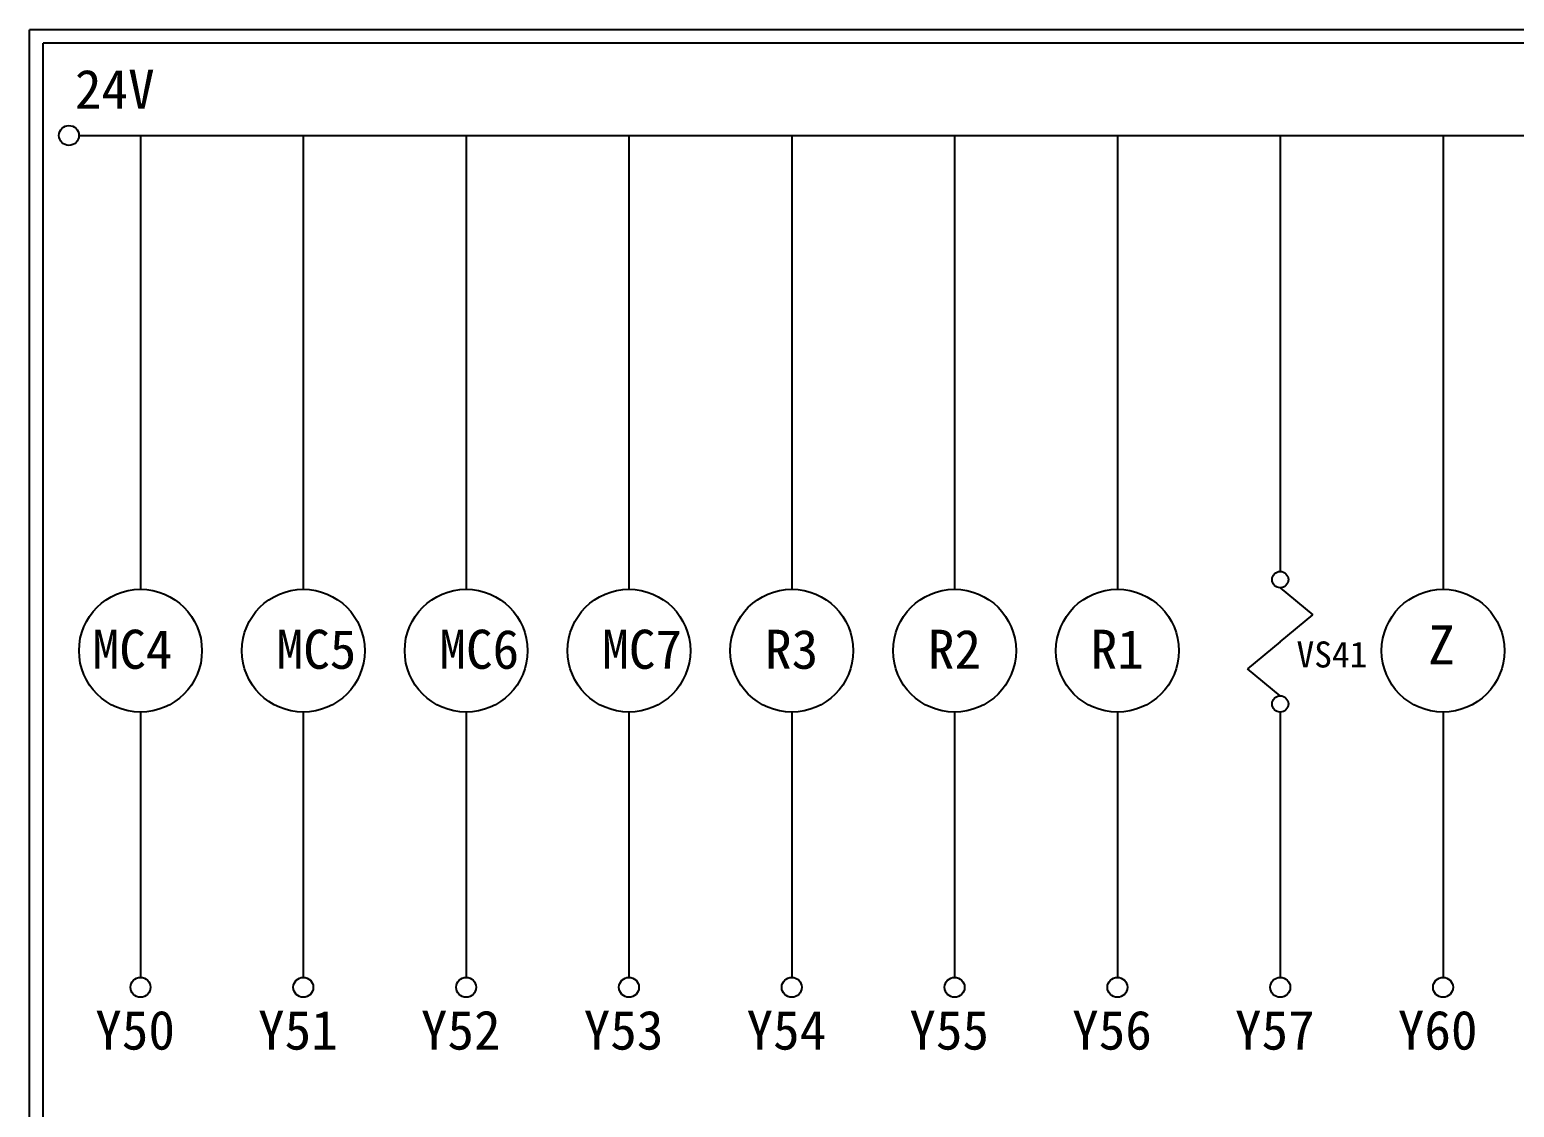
# Model space of a CAD drawing. Extents: x 926 to 1213, y 3 to 207.
# Drawn here: x 925.7 to 1062.5, y 107.6 to 207 of the extents above; entities that cross this region are included whole.
import ezdxf

# ---------------------------------------------------------------- set-up
doc = ezdxf.new("R2010")
doc.units = 0
doc.layers.add('圖框層', color=7, linetype='CONTINUOUS')
doc.layers.add('標尺寸層', color=3, linetype='CONTINUOUS')
doc.styles.add('STSL', font='KAIU.TTF')

msp = doc.modelspace()

# ---------------------------------------------------------------- linework, layer by layer
at = {"layer": '圖框層', "color": 7}
for p, q in [((1212.74, 206.97), (925.74, 206.97)), ((925.74, 3), (925.74, 206.97)), ((1211.49, 205.72), (926.99, 205.72)), ((926.99, 4.25), (926.99, 205.72))]:
    msp.add_line(p, q, dxfattribs=at)
at = {"layer": '標尺寸層', "color": 7}
for p, q in [((930.28, 197.22), (1207.88, 197.22)), ((935.95, 197.22), (935.95, 155.39)), ((950.95, 197.22), (950.95, 155.39)), ((965.95, 197.22), (965.95, 155.39)), ((980.95, 197.22), (980.95, 155.39)), ((995.95, 197.22), (995.95, 155.39)), ((1010.95, 197.22), (1010.95, 155.39)), ((1025.95, 197.22), (1025.95, 155.39)), ((1040.95, 197.22), (1040.95, 157.03)), ((1055.95, 197.22), (1055.95, 155.39)), ((1040.95, 155.53), (1043.96, 153.04)), ((1040.95, 150.55), (1043.96, 153.04)), ((1040.95, 150.55), (1037.95, 148.06)), ((1040.95, 145.57), (1037.95, 148.06)), ((935.95, 144.07), (935.95, 119.62)), ((950.95, 144.07), (950.95, 119.62)), ((965.95, 144.07), (965.95, 119.62)), ((980.95, 144.07), (980.95, 119.62)), ((995.95, 144.07), (995.95, 119.62)), ((1010.95, 144.07), (1010.95, 119.62)), ((1025.95, 144.07), (1025.95, 119.62)), ((1040.95, 144.07), (1040.95, 119.62)), ((1055.95, 144.07), (1055.95, 119.62))]:
    msp.add_line(p, q, dxfattribs=at)
for centre, radius in [((929.36, 197.22), 0.92), ((1040.95, 156.28), 0.751), ((935.95, 149.73), 5.66), ((950.95, 149.73), 5.66), ((965.95, 149.73), 5.66), ((980.95, 149.73), 5.66), ((995.95, 149.73), 5.66), ((1010.95, 149.73), 5.66), ((1025.95, 149.73), 5.66), ((1055.95, 149.73), 5.66), ((1040.95, 144.82), 0.751), ((935.95, 118.7), 0.92), ((950.95, 118.7), 0.92), ((965.95, 118.7), 0.92), ((980.95, 118.7), 0.92), ((995.95, 118.7), 0.92), ((1010.95, 118.7), 0.92), ((1025.95, 118.7), 0.92), ((1040.95, 118.7), 0.92), ((1055.95, 118.7), 0.92)]:
    msp.add_circle(centre, radius, dxfattribs=at)

# ---------------------------------------------------------------- texts
at = {"layer": '圖框層', "color": 4, "style": 'STSL'}
for s, height, p in [('24V', 3.6, (929.91, 199.68)), ('Z', 3.6, (1054.58, 148.47)), ('MC4', 3.6, (931.54, 148.06)), ('MC5', 3.6, (948.49, 148.06)), ('MC6', 3.6, (963.49, 148.06)), ('MC7', 3.6, (978.49, 148.06)), ('R3', 3.6, (993.49, 148.06)), ('R2', 3.6, (1008.49, 148.06)), ('R1', 3.6, (1023.49, 148.06)), ('VS41', 2.4, (1042.45, 148.18)), ('Y50', 3.6, (931.78, 112.96)), ('Y51', 3.6, (946.78, 112.96)), ('Y52', 3.6, (961.78, 112.96)), ('Y53', 3.6, (976.78, 112.96)), ('Y54', 3.6, (991.78, 112.96)), ('Y55', 3.6, (1006.78, 112.96)), ('Y56', 3.6, (1021.78, 112.96)), ('Y57', 3.6, (1036.78, 112.96)), ('Y60', 3.6, (1051.78, 112.96))]:
    msp.add_text(s, height=height, dxfattribs=at).set_placement(p)

doc.saveas('drawing.dxf')
